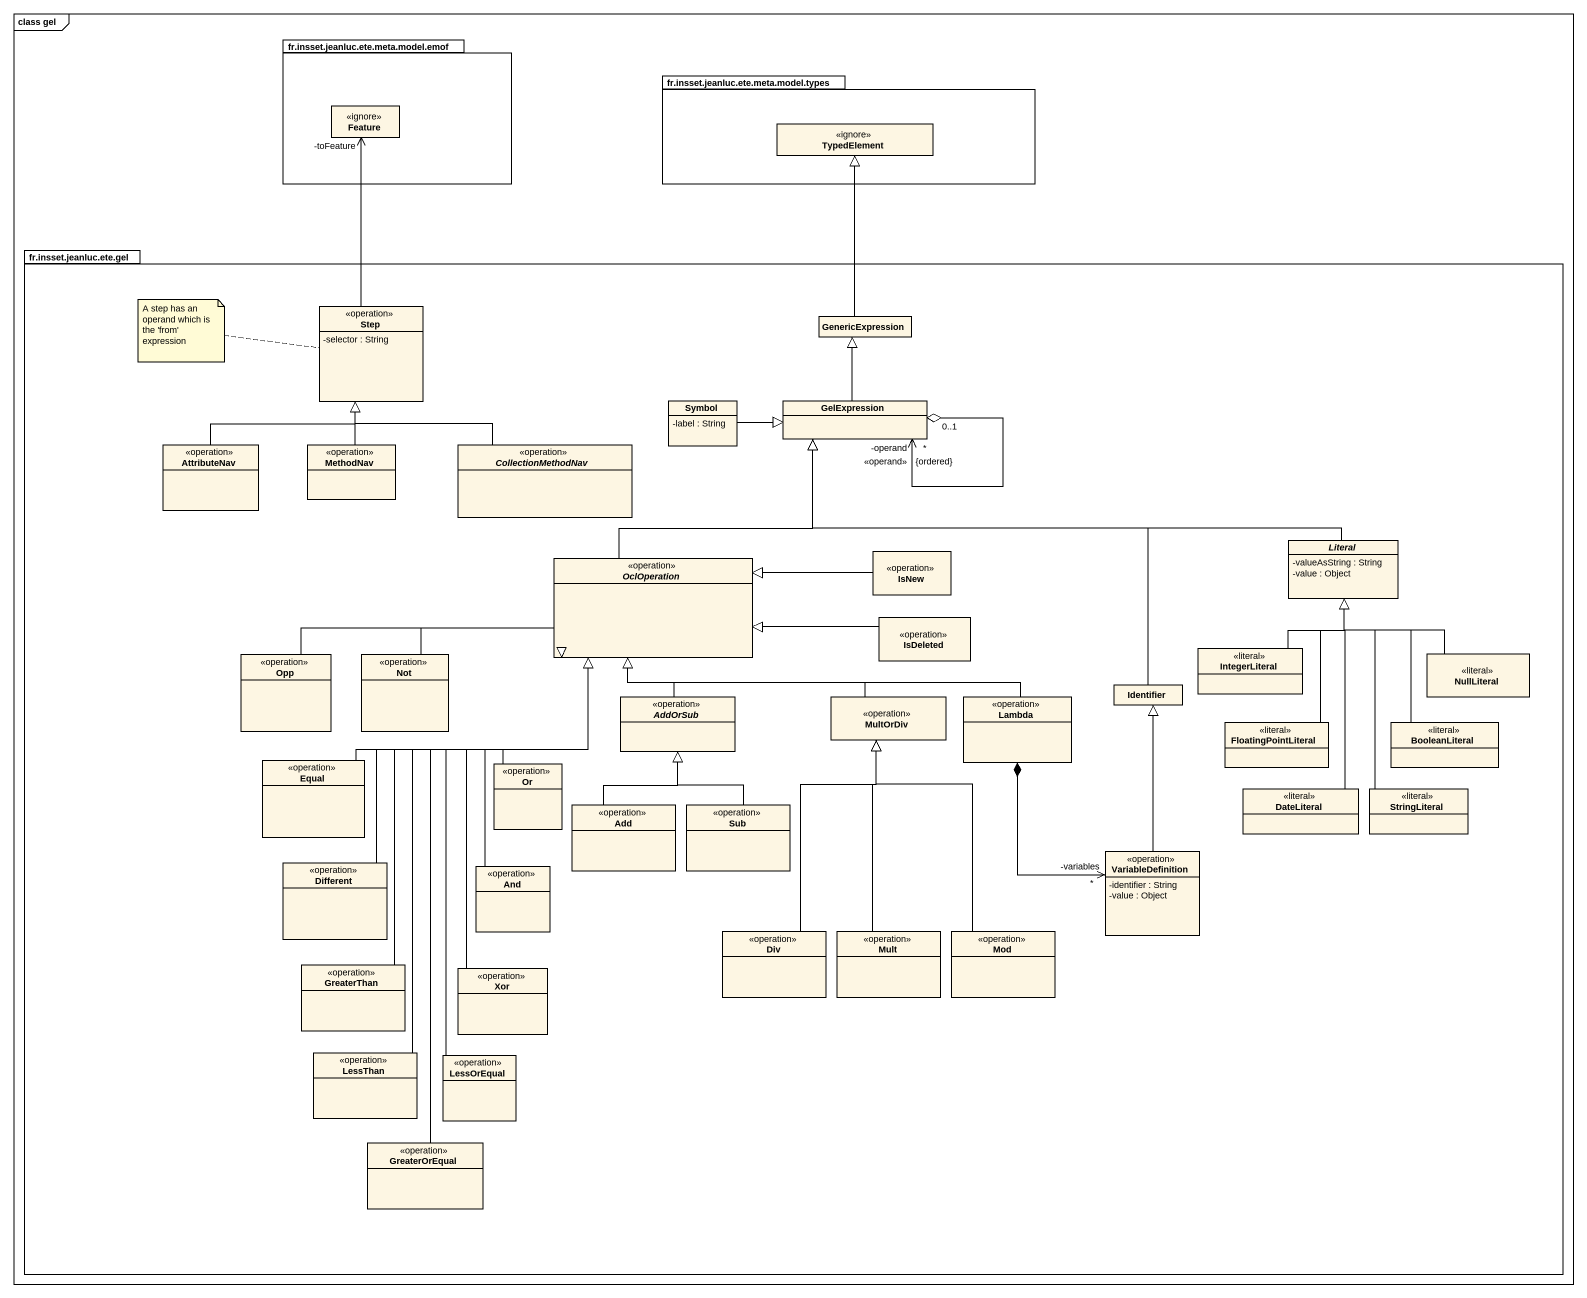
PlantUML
@startuml
mainframe class gel
hide circle
hide empty members
skinparam classAttributeIconSize 0
package "fr.insset.jeanluc.ete.meta.model.emof" as fr_insset_jeanluc_ete_meta {
  class Feature <<ignore>>
}
package "fr.insset.jeanluc.ete.meta.model.types" as fr_insset_jeanluc_ete_meta_2 {
  class TypedElement <<ignore>>
}
package "fr.insset.jeanluc.ete.gel" as fr_insset_jeanluc_ete_gel {
  class Step <<operation>> {
    -selector : String
  }
  class GenericExpression
  class Symbol {
    -label : String
  }
  class GelExpression
  class AttributeNav <<operation>>
  class MethodNav <<operation>>
  abstract class CollectionMethodNav <<operation>>
  abstract class OclOperation <<operation>>
  class IsNew <<operation>>
  abstract class Literal {
    -valueAsString : String
    -value : Object
  }
  class IsDeleted <<operation>>
  class Opp <<operation>>
  class Not <<operation>>
  class IntegerLiteral <<literal>>
  class NullLiteral <<literal>>
  abstract class AddOrSub <<operation>>
  class MultOrDiv <<operation>>
  class Lambda <<operation>>
  class Identifier
  class FloatingPointLiteral <<literal>>
  class BooleanLiteral <<literal>>
  class Equal <<operation>>
  class Or <<operation>>
  class DateLiteral <<literal>>
  class StringLiteral <<literal>>
  class Add <<operation>>
  class Sub <<operation>>
  class Different <<operation>>
  class And <<operation>>
  class VariableDefinition <<operation>> {
    -identifier : String
    -value : Object
  }
  class Div <<operation>>
  class Mult <<operation>>
  class Mod <<operation>>
  class GreaterThan <<operation>>
  class Xor <<operation>>
  class LessThan <<operation>>
  class LessOrEqual <<operation>>
  class GreaterOrEqual <<operation>>
}
Step -up-> "-toFeature" Feature
GenericExpression -up-|> TypedElement
Symbol -right-|> GelExpression
GelExpression -up-|> GenericExpression
GelExpression "0..1" o--> "-operand\n*\n<<operand>>\n{ordered}" GelExpression
AttributeNav -up-|> Step
MethodNav -up-|> Step
CollectionMethodNav -up-|> Step
OclOperation -up-|> GelExpression
IsNew -left-|> OclOperation
Literal -left-|> GelExpression
IsDeleted -left-|> OclOperation
Opp -right-|> OclOperation
Not -right-|> OclOperation
IntegerLiteral -up-|> Literal
NullLiteral -up-|> Literal
AddOrSub -up-|> OclOperation
MultOrDiv -left-|> OclOperation
Lambda -left-|> OclOperation
Lambda *--> "-variables\n*" VariableDefinition
Identifier -up-|> GelExpression
FloatingPointLiteral -up-|> Literal
BooleanLiteral -up-|> Literal
Equal -right-|> OclOperation
Or -up-|> OclOperation
DateLiteral -up-|> Literal
StringLiteral -up-|> Literal
Add -up-|> AddOrSub
Sub -up-|> AddOrSub
Different -up-|> OclOperation
And -up-|> OclOperation
VariableDefinition -up-|> Identifier
Div -up-|> MultOrDiv
Mult -up-|> MultOrDiv
Mod -up-|> MultOrDiv
GreaterThan -up-|> OclOperation
Xor -up-|> OclOperation
LessThan -up-|> OclOperation
LessOrEqual -up-|> OclOperation
GreaterOrEqual -up-|> OclOperation
note left of Step : A step has an operand which is the 'from' expression
@enduml
